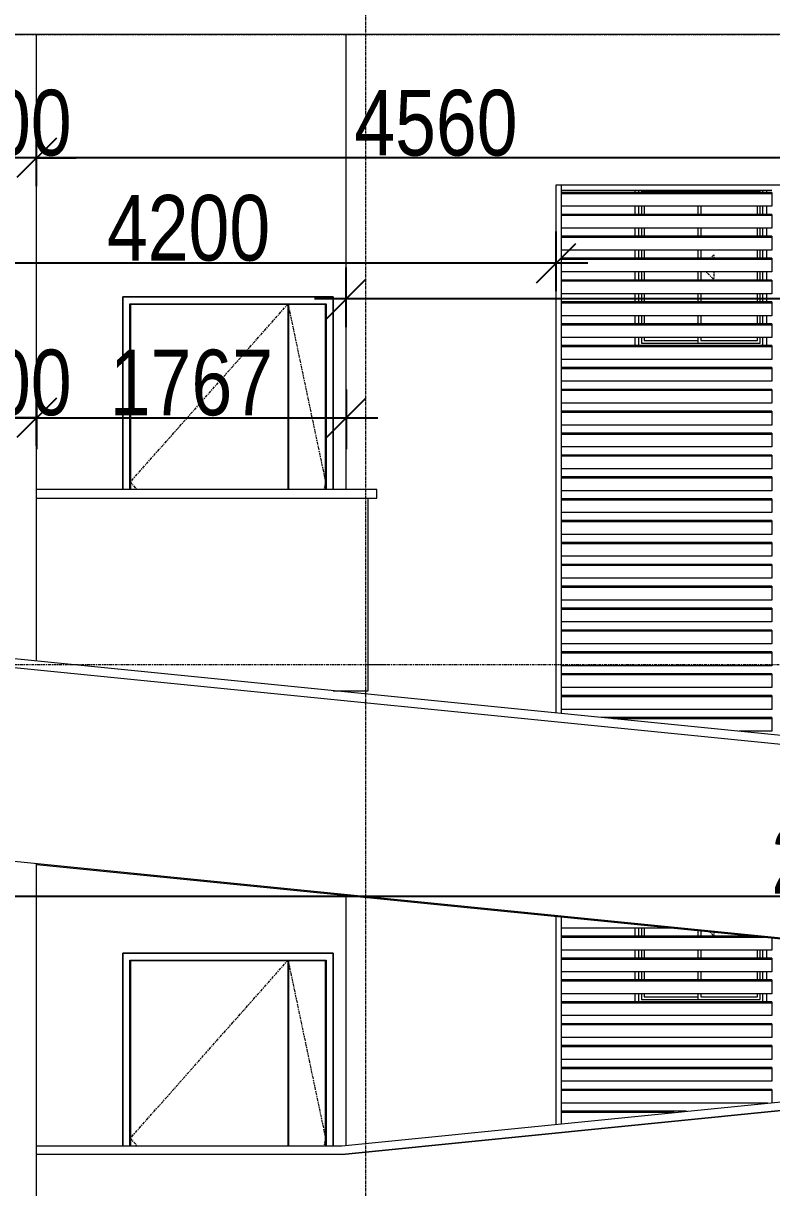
# Model space of a CAD drawing. Header units: millimetres. Extents: x -35190 to 411743, y -233114 to 23872.
# Drawn here: x 2341 to 6614, y -158749 to -152095 of the extents above; entities that cross this region are included whole.
import ezdxf

# ---------------------------------------------------------------- set-up
doc = ezdxf.new("R2010")
doc.units = ezdxf.units.MM
doc.linetypes.add('Centre', pattern=[31.75, 6.35, -4.7625, 15.875, -4.7625])
doc.linetypes.add('Grid Line', pattern=[22.225, 12.7, -3.175, 3.175, -3.175])
for name, color, linetype, lineweight in [('A-ANNO-DIMS', 211, 'Continuous', 9), ('A-DOOR', 31, 'Continuous', 18), ('A-DOOR-FRAM', 31, 'Continuous', 18), ('A-FLOR-LEVL', 51, 'Continuous', 18), ('A-GLAZ', 151, 'Continuous', 18), ('A-GLAZ-CURT', 52, 'Continuous', 18), ('A-GLAZ-CWMG', 51, 'Continuous', 18), ('A-ROOF', 132, 'Continuous', 18), ('A-WALL', 113, 'Continuous', 18), ('Q-CASE', 31, 'Continuous', 18), ('S-GRID', 1, 'Continuous', 9)]:
    doc.layers.add(name, color=color, linetype=linetype, lineweight=lineweight)
doc.styles.add('Arial_3', font='arial.ttf', dxfattribs={"width": 0.8, "height": 375})
doc.dimstyles.new('main_4_5mm', dxfattribs={"dimscale": 304.8, "dimtxt": 382.597275, "dimasz": 0.738189, "dimexe": 0.590551, "dimexo": 0.0625, "dimgap": 0.024606, "dimtad": 1, "dimdec": 0, "dimzin": 0, "dimdsep": 46, "dimtxsty": 'Arial_3', "dimblk1": 'OBLIQUE', "dimblk2": 'OBLIQUE', "dimsah": 1, "dimcen": 0.09, "dimdle": 0.590551, "dimazin": 0, "dimtfac": 1, "dimtdec": 4, "dimtix": 1, "dimtmove": 0, "dimatfit": 3, "dimfxl": 0.590551, "dimfxlon": 1, "dimtvp": 1, "dimtolj": 1, "dimtzin": 0, "dimarcsym": 2})

# ---------------------------------------------------------------- blocks, each defined once
blk = doc.blocks.new('Double - Offset 1 - 1200 x 2100mm Sgl Swing-V15-North')
at = {"layer": 'A-DOOR', "linetype": 'Centre'}
for p, q in [((-15405.9, 5243), (-14505.9, 6260)), ((-14505.9, 6260), (-14291.9, 5243)), ((-15368.5, 5200), (-15405.9, 5243)), ((-14291.9, 5243), (-14300.7, 5200))]:
    blk.add_line(p, q, dxfattribs=at)
at = {"layer": 'A-DOOR'}
for p, q in [((-14505.9, 6257), (-15405.9, 6257)), ((-15405.9, 6257), (-15405.9, 5200)), ((-14505.9, 5200), (-14505.9, 6257)), ((-14291.9, 6257), (-14502.9, 6257)), ((-14502.9, 6257), (-14502.9, 5200)), ((-14291.9, 5200), (-14291.9, 6257))]:
    blk.add_line(p, q, dxfattribs=at)
at = {"layer": 'A-DOOR-FRAM'}
for p, q in [((-14248.9, 6300), (-15448.9, 6300)), ((-15448.9, 6300), (-15448.9, 5200)), ((-15408.9, 5200), (-15408.9, 6260)), ((-15408.9, 6260), (-14288.9, 6260)), ((-14288.9, 6260), (-14288.9, 5200)), ((-14248.9, 5200), (-14248.9, 6300))]:
    blk.add_line(p, q, dxfattribs=at)
blk = doc.blocks.new('Sliding - 2L - SL750 X 900-V23-North')
at = {"layer": 'A-GLAZ'}
for p, q in [((-12523.9, 6396.9), (-12523.9, 6443.1)), ((-12503.9, 6443.1), (-12503.9, 6396.9)), ((-12487.9, 6443.1), (-12487.9, 6396.9)), ((-12472.8, 6443.1), (-12472.8, 6396.9)), ((-12164, 6396.9), (-12164, 6427.4)), ((-12163.9, 6396.9), (-12163.9, 6427.3)), ((-12148.9, 6425.8), (-12148.9, 6396.9)), ((-12523.9, 6271.9), (-12523.9, 6318.1)), ((-12503.9, 6318.1), (-12503.9, 6271.9)), ((-12487.9, 6318.1), (-12487.9, 6271.9)), ((-12472.8, 6318.1), (-12472.8, 6271.9)), ((-12164, 6271.9), (-12164, 6318.1)), ((-12163.9, 6271.9), (-12163.9, 6318.1)), ((-12148.9, 6318.1), (-12148.9, 6271.9)), ((-11824.9, 6271.9), (-11824.9, 6318.1)), ((-11809.9, 6271.9), (-11809.9, 6318.1)), ((-11793.9, 6271.9), (-11793.9, 6318.1)), ((-11773.9, 6318.1), (-11773.9, 6271.9)), ((-12523.9, 6146.9), (-12523.9, 6193.1)), ((-12503.9, 6193.1), (-12503.9, 6146.9)), ((-12487.9, 6193.1), (-12487.9, 6146.9)), ((-12472.8, 6193.1), (-12472.8, 6146.9)), ((-12164, 6146.9), (-12164, 6193.1)), ((-12163.9, 6146.9), (-12163.9, 6193.1)), ((-12148.9, 6193.1), (-12148.9, 6146.9)), ((-11824.9, 6146.9), (-11824.9, 6193.1)), ((-11809.9, 6146.9), (-11809.9, 6193.1)), ((-11793.9, 6146.9), (-11793.9, 6193.1)), ((-11773.9, 6193.1), (-11773.9, 6146.9)), ((-12523.9, 6021.9), (-12523.9, 6068.1)), ((-12503.9, 6068.1), (-12503.9, 6021.9)), ((-12487.9, 6068.1), (-12487.9, 6036)), ((-12472.8, 6068.1), (-12472.8, 6051.1)), ((-12164, 6051.1), (-12164, 6068.1)), ((-12163.9, 6036), (-12163.9, 6068.1)), ((-12148.9, 6068.1), (-12148.9, 6051)), ((-11824.9, 6051), (-11824.9, 6068.1)), ((-11809.9, 6036), (-11809.9, 6068.1)), ((-11793.9, 6021.9), (-11793.9, 6068.1)), ((-11773.9, 6068.1), (-11773.9, 6021.9)), ((-12487.9, 6036), (-11809.9, 6036)), ((-12472.8, 6051.1), (-12164, 6051.1)), ((-12148.9, 6051), (-11824.9, 6051))]:
    blk.add_line(p, q, dxfattribs=at)
at = {"layer": 'A-GLAZ', "linetype": 'Centre'}
for p in [(-12095.6, 6420.5), (-12074.4, 6418.4)]:
    blk.add_line(p, (-12074.4, 6399.3), dxfattribs=at)
blk = doc.blocks.new('Sliding - 2L - SL750 X 900-V34-North')
at = {"layer": 'A-GLAZ'}
for p, q in [((-19373.9, 10646.9), (-19373.9, 10660)), ((-19353.9, 10660), (-19353.9, 10646.9)), ((-19337.9, 10654), (-19337.9, 10646.9)), ((-19337.9, 10654), (-18659.9, 10654)), ((-19013.9, 10646.9), (-19013.9, 10654)), ((-18659.9, 10646.9), (-18659.9, 10654)), ((-18643.9, 10646.9), (-18643.9, 10660)), ((-18623.9, 10660), (-18623.9, 10646.9)), ((-19373.9, 10521.9), (-19373.9, 10568.1)), ((-19353.9, 10568.1), (-19353.9, 10521.9)), ((-19337.9, 10568.1), (-19337.9, 10521.9)), ((-19322.8, 10568.1), (-19322.8, 10521.9)), ((-19014, 10521.9), (-19014, 10568.1)), ((-19013.9, 10521.9), (-19013.9, 10568.1)), ((-18998.9, 10568.1), (-18998.9, 10521.9)), ((-18674.9, 10521.9), (-18674.9, 10568.1)), ((-18659.9, 10521.9), (-18659.9, 10568.1)), ((-18643.9, 10521.9), (-18643.9, 10568.1)), ((-18623.9, 10568.1), (-18623.9, 10521.9)), ((-19373.9, 10396.9), (-19373.9, 10443.1)), ((-19353.9, 10443.1), (-19353.9, 10396.9)), ((-19337.9, 10443.1), (-19337.9, 10396.9)), ((-19322.8, 10443.1), (-19322.8, 10396.9)), ((-19014, 10396.9), (-19014, 10443.1)), ((-19013.9, 10396.9), (-19013.9, 10443.1)), ((-18998.9, 10443.1), (-18998.9, 10396.9)), ((-18674.9, 10396.9), (-18674.9, 10443.1)), ((-18659.9, 10396.9), (-18659.9, 10443.1)), ((-18643.9, 10396.9), (-18643.9, 10443.1)), ((-18623.9, 10443.1), (-18623.9, 10396.9)), ((-19373.9, 10271.9), (-19373.9, 10318.1)), ((-19353.9, 10318.1), (-19353.9, 10271.9)), ((-19337.9, 10318.1), (-19337.9, 10271.9)), ((-19322.8, 10318.1), (-19322.8, 10271.9)), ((-19014, 10271.9), (-19014, 10318.1)), ((-19013.9, 10271.9), (-19013.9, 10318.1)), ((-18998.9, 10318.1), (-18998.9, 10271.9)), ((-18674.9, 10271.9), (-18674.9, 10318.1)), ((-18659.9, 10271.9), (-18659.9, 10318.1)), ((-18643.9, 10271.9), (-18643.9, 10318.1)), ((-18623.9, 10318.1), (-18623.9, 10271.9)), ((-19373.9, 10146.9), (-19373.9, 10193.1)), ((-19353.9, 10193.1), (-19353.9, 10146.9)), ((-19337.9, 10193.1), (-19337.9, 10146.9)), ((-19322.8, 10193.1), (-19322.8, 10146.9)), ((-19014, 10146.9), (-19014, 10193.1)), ((-19013.9, 10146.9), (-19013.9, 10193.1)), ((-18998.9, 10193.1), (-18998.9, 10146.9)), ((-18674.9, 10146.9), (-18674.9, 10193.1)), ((-18659.9, 10146.9), (-18659.9, 10193.1)), ((-18643.9, 10146.9), (-18643.9, 10193.1)), ((-18623.9, 10193.1), (-18623.9, 10146.9)), ((-19373.9, 10021.9), (-19373.9, 10068.1)), ((-19353.9, 10068.1), (-19353.9, 10021.9)), ((-19337.9, 10068.1), (-19337.9, 10021.9)), ((-19322.8, 10068.1), (-19322.8, 10021.9)), ((-19014, 10021.9), (-19014, 10068.1)), ((-19013.9, 10021.9), (-19013.9, 10068.1)), ((-18998.9, 10068.1), (-18998.9, 10021.9)), ((-18674.9, 10021.9), (-18674.9, 10068.1)), ((-18659.9, 10021.9), (-18659.9, 10068.1)), ((-18643.9, 10021.9), (-18643.9, 10068.1)), ((-18623.9, 10068.1), (-18623.9, 10021.9)), ((-19373.9, 9896.9), (-19373.9, 9943.1)), ((-19353.9, 9943.1), (-19353.9, 9896.9)), ((-19337.9, 9943.1), (-19337.9, 9896.9)), ((-19322.8, 9943.1), (-19322.8, 9896.9)), ((-19014, 9896.9), (-19014, 9943.1)), ((-19013.9, 9896.9), (-19013.9, 9943.1)), ((-18998.9, 9943.1), (-18998.9, 9896.9)), ((-18674.9, 9896.9), (-18674.9, 9943.1)), ((-18659.9, 9896.9), (-18659.9, 9943.1)), ((-18643.9, 9896.9), (-18643.9, 9943.1)), ((-18623.9, 9943.1), (-18623.9, 9896.9)), ((-19373.9, 9771.9), (-19373.9, 9818.1)), ((-19353.9, 9818.1), (-19353.9, 9771.9)), ((-19337.9, 9818.1), (-19337.9, 9786)), ((-19337.9, 9786), (-18659.9, 9786)), ((-19322.8, 9818.1), (-19322.8, 9801.1)), ((-19322.8, 9801.1), (-19014, 9801.1)), ((-19014, 9801.1), (-19014, 9818.1)), ((-19013.9, 9786), (-19013.9, 9818.1)), ((-18998.9, 9818.1), (-18998.9, 9801)), ((-18998.9, 9801), (-18674.9, 9801)), ((-18674.9, 9801), (-18674.9, 9818.1)), ((-18659.9, 9786), (-18659.9, 9818.1)), ((-18643.9, 9771.9), (-18643.9, 9818.1)), ((-18623.9, 9818.1), (-18623.9, 9771.9))]:
    blk.add_line(p, q, dxfattribs=at)
at = {"layer": 'A-GLAZ', "linetype": 'Centre'}
for p, q in [((-18943.2, 10271.9), (-18924.4, 10290.7)), ((-18924.4, 10290.7), (-18924.4, 10271.9)), ((-18968.2, 10193.1), (-18924.4, 10149.3)), ((-18924.4, 10193.1), (-18924.4, 10149.3))]:
    blk.add_line(p, q, dxfattribs=at)
blk = doc.blocks.new('Casework 2 - Casework 2-644764-North')
at = {"layer": 'Q-CASE'}
for p, q in [((-13998.9, 8950), (-15941.4, 8950)), ((-13998.9, 8900), (-13998.9, 8950)), ((-15941.4, 8900), (-13998.9, 8900)), ((-14048.9, 7800), (-14048.9, 8900)), ((-1174, 6492.6), (-21055, 8480.7)), ((-21057.5, 8430.7), (-1176.5, 6442.6)), ((-14248, 7800), (-14048.9, 7800)), ((-21112.4, 7330.7), (-1231.4, 5342.6)), ((-11381.4, 6349.1), (-15941.4, 6805.1)), ((-14198.8, 5200), (-11381.4, 5481.7)), ((-14196.3, 5150), (-11381.4, 5431.5)), ((-11381.4, 5431.5), (-14196.3, 5150)), ((-15941.4, 5200), (-14198.8, 5200)), ((-14196.3, 5150), (-15941.4, 5150))]:
    blk.add_line(p, q, dxfattribs=at)
blk = doc.blocks.new('Rectangular Mullion - 30mm Square-695780-North')
at = {"layer": 'A-GLAZ-CWMG'}
for p, q in [((-12943.9, 10646.9), (-12943.9, 10690)), ((-12943.9, 10605), (-12943.9, 10615.4))]:
    blk.add_line(p, q, dxfattribs=at)
blk = doc.blocks.new('grill panel - grill panel-V42-North')
at = {"layer": 'A-GLAZ-CURT'}
for p, q in [((-12943.9, 1639.8), (-12943.9, 1646.9)), ((-12229.8, 1646.9), (-12943.9, 1646.9)), ((-12943.9, 1615.4), (-12943.9, 1639.8)), ((-12300.6, 1639.8), (-12943.9, 1639.8))]:
    blk.add_line(p, q, dxfattribs=at)
blk = doc.blocks.new('grill panel - grill panel-V43-North')
at = {"layer": 'A-GLAZ-CURT'}
for p, q in [((-12943.9, 1764.8), (-12943.9, 1771.9)), ((-11743.9, 1771.9), (-12943.9, 1771.9)), ((-12943.9, 1740.4), (-12943.9, 1764.8)), ((-11743.9, 1764.8), (-12943.9, 1764.8)), ((-11743.9, 1771.9), (-11743.9, 1764.8)), ((-11743.9, 1764.8), (-11743.9, 1695.5)), ((-11767.7, 1693.1), (-12943.9, 1693.1))]:
    blk.add_line(p, q, dxfattribs=at)
blk = doc.blocks.new('grill panel - grill panel-V44-North')
at = {"layer": 'A-GLAZ-CURT'}
for p, q in [((-12943.9, 1889.8), (-12943.9, 1896.9)), ((-11743.9, 1896.9), (-12943.9, 1896.9)), ((-12943.9, 1865.4), (-12943.9, 1889.8)), ((-11743.9, 1889.8), (-12943.9, 1889.8)), ((-11743.9, 1896.9), (-11743.9, 1889.8)), ((-11743.9, 1889.8), (-11743.9, 1818.1)), ((-11743.9, 1818.1), (-12943.9, 1818.1))]:
    blk.add_line(p, q, dxfattribs=at)
blk = doc.blocks.new('grill panel - grill panel-V53-North')
at = {"layer": 'A-GLAZ-CURT'}
for p, q in [((-12943.9, 6389.8), (-12943.9, 6396.9)), ((-11859.4, 6396.9), (-12943.9, 6396.9)), ((-12943.9, 6365.4), (-12943.9, 6389.8)), ((-11788.6, 6389.8), (-12943.9, 6389.8)), ((-11743.9, 6385.3), (-11743.9, 6318.1)), ((-11743.9, 6318.1), (-12943.9, 6318.1))]:
    blk.add_line(p, q, dxfattribs=at)
blk = doc.blocks.new('grill panel - grill panel-V54-North')
at = {"layer": 'A-GLAZ-CURT'}
for p, q in [((-12943.9, 6490.4), (-12943.9, 6505.3)), ((-12321.5, 6443.1), (-12943.9, 6443.1))]:
    blk.add_line(p, q, dxfattribs=at)
blk = doc.blocks.new('grill panel - grill panel-V51-North')
at = {"layer": 'A-GLAZ-CURT'}
for p, q in [((-11743.9, 3896.9), (-12717, 3896.9)), ((-11743.9, 3889.8), (-12646.3, 3889.8)), ((-11743.9, 3896.9), (-11743.9, 3889.8)), ((-11743.9, 3889.8), (-11743.9, 3818.1)), ((-11743.9, 3818.1), (-11929.1, 3818.1))]:
    blk.add_line(p, q, dxfattribs=at)
blk = doc.blocks.new('grill panel - grill panel-V55-North')
at = {"layer": 'A-GLAZ-CURT'}
for p, q in [((-12943.9, 8139.8), (-12943.9, 8146.9)), ((-11743.9, 8146.9), (-12943.9, 8146.9)), ((-12943.9, 8115.4), (-12943.9, 8139.8)), ((-11743.9, 8139.8), (-12943.9, 8139.8)), ((-11743.9, 8146.9), (-11743.9, 8139.8)), ((-11743.9, 8139.8), (-11743.9, 8068.1)), ((-11743.9, 8068.1), (-12943.9, 8068.1)), ((-11743.9, 8068.1), (-11743.9, 8068.1))]:
    blk.add_line(p, q, dxfattribs=at)
blk = doc.blocks.new('Rectangular Mullion - 30mm Square-695045-North')
at = {"layer": 'A-GLAZ-CWMG'}
blk.add_line((-12943.9, 1575.5), (-12943.9, 1605), dxfattribs=at)
blk = doc.blocks.new('Rectangular Mullion - 30mm Square-V50-North')
at = {"layer": 'A-GLAZ-CWMG'}
for p, q in [((-12943.9, 1646.9), (-12943.9, 1730)), ((-12943.9, 1605), (-12943.9, 1615.4))]:
    blk.add_line(p, q, dxfattribs=at)
blk = doc.blocks.new('Rectangular Mullion - 30mm Square-V58-North')
at = {"layer": 'A-GLAZ-CWMG'}
blk.add_line((-12943.9, 2730), (-12943.9, 2740.4), dxfattribs=at)
blk = doc.blocks.new('Rectangular Mullion - 30mm Square-V59-North')
at = {"layer": 'A-GLAZ-CWMG'}
blk.add_line((-12943.9, 3919.6), (-12943.9, 3980), dxfattribs=at)
blk = doc.blocks.new('Rectangular Mullion - 30mm Square-704269-North')
at = {"layer": 'A-GLAZ-CWMG'}
for q in [(-12943.9, 10690), (-11743.9, 10660)]:
    blk.add_line((-12943.9, 10660), q, dxfattribs=at)
blk = doc.blocks.new('grill panel - grill panel-704323-North')
at = {"layer": 'A-GLAZ-CURT'}
for p, q in [((-12943.9, 10639.8), (-12943.9, 10646.9)), ((-11743.9, 10646.9), (-12943.9, 10646.9)), ((-11743.9, 10646.9), (-11743.9, 10639.8)), ((-12943.9, 10615.4), (-12943.9, 10639.8)), ((-11743.9, 10639.8), (-12943.9, 10639.8)), ((-11743.9, 10639.8), (-11743.9, 10568.1)), ((-11743.9, 10568.1), (-12943.9, 10568.1))]:
    blk.add_line(p, q, dxfattribs=at)
blk = doc.blocks.new('_Oblique')
at = {"color": 0, "linetype": 'ByBlock', "lineweight": -2}
blk.add_line((-0.5, -0.5), (0.5, 0.5), dxfattribs=at)
blk = doc.blocks.new('*D1824')
at = {"layer": 'A-ANNO-DIMS', "color": 0, "lineweight": -2, "transparency": 16777216}
for p, q in [((18784.4, -157244.6), (18784.4, -156903.6)), ((-4395.6, -156922.7), (-4395.6, -157263.6)), ((-4575.6, -157083.6), (18964.4, -157083.6))]:
    blk.add_line(p, q, dxfattribs=at)
at = {"layer": 'Defpoints', "color": 0, "transparency": 16777216}
for p in [(-4395.6, -156903.6), (18784.4, -157083.6), (18784.4, -157263.6)]:
    blk.add_point(p, dxfattribs=at)
at = {"layer": 'A-ANNO-DIMS', "color": 0, "lineweight": -2, "transparency": 16777216, "xscale": 224.9999999999999, "yscale": 224.9999999999999, "zscale": 224.9999999999999, "rotation": 180}
blk.add_blockref('_Oblique', (-4395.6, -157083.6), dxfattribs=at)
at = {"layer": 'A-ANNO-DIMS', "color": 0, "lineweight": -2, "transparency": 16777216, "xscale": 224.9999999999999, "yscale": 224.9999999999999, "zscale": 224.9999999999999}
blk.add_blockref('_Oblique', (18784.4, -157083.6), dxfattribs=at)
at = {"layer": 'A-ANNO-DIMS', "color": 0, "transparency": 16777216, "insert": (7194.4, -156884.5), "char_height": 375, "width": 1239.615, "attachment_point": 5, "style": 'Arial_3'}
blk.add_mtext('\\A1;23180', dxfattribs=at)
blk = doc.blocks.new('*D1836')
at = {"layer": 'A-ANNO-DIMS', "color": 0, "lineweight": -2, "transparency": 16777216}
for p, q in [((2417, -153025.5), (2417, -152684.5)), ((6977, -153025.5), (6977, -152684.5)), ((7157, -152864.5), (2237, -152864.5))]:
    blk.add_line(p, q, dxfattribs=at)
at = {"layer": 'Defpoints', "color": 0, "transparency": 16777216}
for p in [(2417, -152864.5), (2417, -153044.5), (6977, -153044.5)]:
    blk.add_point(p, dxfattribs=at)
at = {"layer": 'A-ANNO-DIMS', "color": 0, "lineweight": -2, "transparency": 16777216, "xscale": 224.9999999999999, "yscale": 224.9999999999999, "zscale": 224.9999999999999, "rotation": 180}
blk.add_blockref('_Oblique', (2417, -152864.5), dxfattribs=at)
at = {"layer": 'A-ANNO-DIMS', "color": 0, "lineweight": -2, "transparency": 16777216, "xscale": 224.9999999999999, "yscale": 224.9999999999999, "zscale": 224.9999999999999}
blk.add_blockref('_Oblique', (6977, -152864.5), dxfattribs=at)
at = {"layer": 'A-ANNO-DIMS', "color": 0, "transparency": 16777216, "insert": (4697, -152665.6), "char_height": 375, "width": 991.692, "attachment_point": 5, "style": 'Arial_3'}
blk.add_mtext('\\A1;4560', dxfattribs=at)
blk = doc.blocks.new('*D1837')
at = {"layer": 'A-ANNO-DIMS', "color": 0, "lineweight": -2, "transparency": 16777216}
for p, q in [((2117, -153025.5), (2117, -152684.5)), ((2417, -153025.5), (2417, -152684.5)), ((2117, -152864.5), (1892, -152864.5)), ((2417, -152864.5), (2117, -152864.5)), ((2417, -152864.5), (2642, -152864.5))]:
    blk.add_line(p, q, dxfattribs=at)
at = {"layer": 'Defpoints', "color": 0, "transparency": 16777216}
for p in [(2117, -152864.5), (2117, -153044.5), (2417, -153044.5)]:
    blk.add_point(p, dxfattribs=at)
at = {"layer": 'A-ANNO-DIMS', "color": 0, "lineweight": -2, "transparency": 16777216, "xscale": 224.9999999999999, "yscale": 224.9999999999999, "zscale": 224.9999999999999}
blk.add_blockref('_Oblique', (2117, -152864.5), dxfattribs=at)
at = {"layer": 'A-ANNO-DIMS', "color": 0, "lineweight": -2, "transparency": 16777216, "xscale": 224.9999999999999, "yscale": 224.9999999999999, "zscale": 224.9999999999999, "rotation": 180}
blk.add_blockref('_Oblique', (2417, -152864.5), dxfattribs=at)
at = {"layer": 'A-ANNO-DIMS', "color": 0, "transparency": 16777216, "insert": (2267, -152665.4), "char_height": 375, "width": 743.769, "attachment_point": 5, "style": 'Arial_3'}
blk.add_mtext('\\A1;300', dxfattribs=at)
blk = doc.blocks.new('*D1849')
at = {"layer": 'A-ANNO-DIMS', "color": 0, "lineweight": -2, "transparency": 16777216}
for p, q in [((4184.4, -153831.7), (4184.4, -153490.7)), ((10484.4, -153831.7), (10484.4, -153490.7)), ((10664.4, -153670.7), (4004.4, -153670.7))]:
    blk.add_line(p, q, dxfattribs=at)
at = {"layer": 'Defpoints', "color": 0, "transparency": 16777216}
for p in [(4184.4, -153670.7), (4184.4, -153850.7), (10484.4, -153850.7)]:
    blk.add_point(p, dxfattribs=at)
at = {"layer": 'A-ANNO-DIMS', "color": 0, "lineweight": -2, "transparency": 16777216, "xscale": 224.9999999999999, "yscale": 224.9999999999999, "zscale": 224.9999999999999, "rotation": 180}
blk.add_blockref('_Oblique', (4184.4, -153670.7), dxfattribs=at)
at = {"layer": 'A-ANNO-DIMS', "color": 0, "lineweight": -2, "transparency": 16777216, "xscale": 224.9999999999999, "yscale": 224.9999999999999, "zscale": 224.9999999999999}
blk.add_blockref('_Oblique', (10484.4, -153670.7), dxfattribs=at)
at = {"layer": 'A-ANNO-DIMS', "color": 0, "transparency": 16777216, "insert": (7334.4, -153471.7), "char_height": 375, "width": 991.692, "attachment_point": 5, "style": 'Arial_3'}
blk.add_mtext('\\A1;6300', dxfattribs=at)
blk = doc.blocks.new('*D1850')
at = {"layer": 'A-ANNO-DIMS', "color": 0, "lineweight": -2, "transparency": 16777216}
for p, q in [((2417, -154188.4), (2417, -154529.3)), ((4184.4, -154188.4), (4184.4, -154529.3)), ((2237, -154349.3), (4364.4, -154349.3))]:
    blk.add_line(p, q, dxfattribs=at)
at = {"layer": 'Defpoints', "color": 0, "transparency": 16777216}
for p in [(2417, -154169.3), (4184.4, -154169.3), (4184.4, -154349.3)]:
    blk.add_point(p, dxfattribs=at)
at = {"layer": 'A-ANNO-DIMS', "color": 0, "lineweight": -2, "transparency": 16777216, "xscale": 224.9999999999999, "yscale": 224.9999999999999, "zscale": 224.9999999999999, "rotation": 180}
blk.add_blockref('_Oblique', (2417, -154349.3), dxfattribs=at)
at = {"layer": 'A-ANNO-DIMS', "color": 0, "lineweight": -2, "transparency": 16777216, "xscale": 224.9999999999999, "yscale": 224.9999999999999, "zscale": 224.9999999999999}
blk.add_blockref('_Oblique', (4184.4, -154349.3), dxfattribs=at)
at = {"layer": 'A-ANNO-DIMS', "color": 0, "transparency": 16777216, "insert": (3300.7, -154150.4), "char_height": 375, "width": 991.692, "attachment_point": 5, "style": 'Arial_3'}
blk.add_mtext('\\A1;1767', dxfattribs=at)
blk = doc.blocks.new('*D1851')
at = {"layer": 'A-ANNO-DIMS', "color": 0, "lineweight": -2, "transparency": 16777216}
for p, q in [((2117, -154510.3), (2117, -154169.3)), ((2417, -154510.3), (2417, -154169.3)), ((2117, -154349.3), (1892, -154349.3)), ((2417, -154349.3), (2117, -154349.3)), ((2417, -154349.3), (2642, -154349.3))]:
    blk.add_line(p, q, dxfattribs=at)
at = {"layer": 'Defpoints', "color": 0, "transparency": 16777216}
for p in [(2117, -154349.3), (2117, -154529.3), (2417, -154529.3)]:
    blk.add_point(p, dxfattribs=at)
at = {"layer": 'A-ANNO-DIMS', "color": 0, "lineweight": -2, "transparency": 16777216, "xscale": 224.9999999999999, "yscale": 224.9999999999999, "zscale": 224.9999999999999}
blk.add_blockref('_Oblique', (2117, -154349.3), dxfattribs=at)
at = {"layer": 'A-ANNO-DIMS', "color": 0, "lineweight": -2, "transparency": 16777216, "xscale": 224.9999999999999, "yscale": 224.9999999999999, "zscale": 224.9999999999999, "rotation": 180}
blk.add_blockref('_Oblique', (2417, -154349.3), dxfattribs=at)
at = {"layer": 'A-ANNO-DIMS', "color": 0, "transparency": 16777216, "insert": (2267, -154150.2), "char_height": 375, "width": 743.769, "attachment_point": 5, "style": 'Arial_3'}
blk.add_mtext('\\A1;300', dxfattribs=at)
blk = doc.blocks.new('*D1871')
at = {"layer": 'A-ANNO-DIMS', "color": 0, "lineweight": -2, "transparency": 16777216}
for p, q in [((1184.4, -153626.4), (1184.4, -153285.4)), ((5384.4, -153626.4), (5384.4, -153285.4)), ((5564.4, -153465.4), (1004.4, -153465.4))]:
    blk.add_line(p, q, dxfattribs=at)
at = {"layer": 'Defpoints', "color": 0, "transparency": 16777216}
for p in [(1184.4, -153465.4), (1184.4, -153645.4), (5384.4, -153645.4)]:
    blk.add_point(p, dxfattribs=at)
at = {"layer": 'A-ANNO-DIMS', "color": 0, "lineweight": -2, "transparency": 16777216, "xscale": 224.9999999999999, "yscale": 224.9999999999999, "zscale": 224.9999999999999, "rotation": 180}
blk.add_blockref('_Oblique', (1184.4, -153465.4), dxfattribs=at)
at = {"layer": 'A-ANNO-DIMS', "color": 0, "lineweight": -2, "transparency": 16777216, "xscale": 224.9999999999999, "yscale": 224.9999999999999, "zscale": 224.9999999999999}
blk.add_blockref('_Oblique', (5384.4, -153465.4), dxfattribs=at)
at = {"layer": 'A-ANNO-DIMS', "color": 0, "transparency": 16777216, "insert": (3284.4, -153266.5), "char_height": 375, "width": 991.692, "attachment_point": 5, "style": 'Arial_3'}
blk.add_mtext('\\A1;4200', dxfattribs=at)

msp = doc.modelspace()

# ---------------------------------------------------------------- linework, layer by layer
at = {"layer": 'A-FLOR-LEVL', "linetype": 'Centre', "lineweight": 9}
for p, q in [((-28199.5, -152159.2), (36935.1, -152159.2)), ((-28199.5, -155759.2), (36935.1, -155759.2))]:
    msp.add_line(p, q, dxfattribs=at)
at = {"layer": 'A-ROOF'}
msp.add_line((18934.4, -152159.2), (-5295.6, -152159.2), dxfattribs=at)
at = {"layer": 'A-WALL'}
for p, q in [((2417, -155739.9), (2417, -152159.2)), ((4184.4, -154759.2), (4184.4, -152159.2)), ((5384.4, -156036.6), (5384.4, -153019.2)), ((5384.4, -153019.2), (9284.4, -153019.2)), ((2909.4, -154759.2), (2909.4, -153659.2)), ((2909.4, -153659.2), (4109.4, -153659.2)), ((4109.4, -153659.2), (4109.4, -154759.2)), ((4309.4, -155759.2), (4409.4, -155759.2)), ((4184.4, -155916.6), (4184.4, -155909.2)), ((2417, -159489.9), (2417, -156895.6)), ((4184.4, -158506.8), (4184.4, -157080.9)), ((5384.4, -158386.7), (5384.4, -157200.9)), ((2909.4, -158509.2), (2909.4, -157409.2)), ((2909.4, -157409.2), (4109.4, -157409.2)), ((4109.4, -157409.2), (4109.4, -158509.2))]:
    msp.add_line(p, q, dxfattribs=at)
at = {"layer": 'S-GRID', "linetype": 'Grid Line'}
msp.add_line((4296.9, -164014), (4296.9, -145580.7), dxfattribs=at)

# ---------------------------------------------------------------- block references
at = {"layer": 'A-DOOR', "linetype": 'Centre'}
for p in [(18358.3, -159959.2), (18358.3, -163709.2)]:
    msp.add_blockref('Double - Offset 1 - 1200 x 2100mm Sgl Swing-V15-North', p, dxfattribs=at)
at = {"layer": 'A-GLAZ', "linetype": 'Centre'}
for name, p in [('Sliding - 2L - SL750 X 900-V34-North', (25208.3, -163709.2)), ('Sliding - 2L - SL750 X 900-V23-North', (18358.3, -163709.2))]:
    msp.add_blockref(name, p, dxfattribs=at)
at = {"layer": 'A-GLAZ-CURT'}
for name, p in [('grill panel - grill panel-704323-North', (18358.3, -163709.2)), ('grill panel - grill panel-V44-North', (18358.3, -155084.2)), ('grill panel - grill panel-V44-North', (18358.3, -155209.2)), ('grill panel - grill panel-V44-North', (18358.3, -155334.2)), ('grill panel - grill panel-V44-North', (18358.3, -155459.2)), ('grill panel - grill panel-V44-North', (18358.3, -155584.2)), ('grill panel - grill panel-V44-North', (18358.3, -155709.2)), ('grill panel - grill panel-V44-North', (18358.3, -155834.2)), ('grill panel - grill panel-V44-North', (18358.3, -155959.2)), ('grill panel - grill panel-V44-North', (18358.3, -156084.2)), ('grill panel - grill panel-V44-North', (18358.3, -156209.2)), ('grill panel - grill panel-V44-North', (18358.3, -156334.2)), ('grill panel - grill panel-V44-North', (18358.3, -156459.2)), ('grill panel - grill panel-V44-North', (18358.3, -156584.2)), ('grill panel - grill panel-V44-North', (18358.3, -156709.2)), ('grill panel - grill panel-V44-North', (18358.3, -156834.2)), ('grill panel - grill panel-V44-North', (18358.3, -156959.2)), ('grill panel - grill panel-V44-North', (18358.3, -157084.2)), ('grill panel - grill panel-V44-North', (18358.3, -157209.2)), ('grill panel - grill panel-V44-North', (18358.3, -157334.2)), ('grill panel - grill panel-V55-North', (18358.3, -163709.2)), ('grill panel - grill panel-V44-North', (18358.3, -157584.2)), ('grill panel - grill panel-V44-North', (18358.3, -157709.2)), ('grill panel - grill panel-V44-North', (18358.3, -157834.2)), ('grill panel - grill panel-V51-North', (18358.3, -159959.2)), ('grill panel - grill panel-V54-North', (18358.3, -163709.2)), ('grill panel - grill panel-V53-North', (18358.3, -163709.2)), ('grill panel - grill panel-V44-North', (18358.3, -159334.2)), ('grill panel - grill panel-V44-North', (18358.3, -159459.2)), ('grill panel - grill panel-V44-North', (18358.3, -159584.2)), ('grill panel - grill panel-V44-North', (18358.3, -159709.2)), ('grill panel - grill panel-V44-North', (18358.3, -159834.2)), ('grill panel - grill panel-V44-North', (18358.3, -159959.2)), ('grill panel - grill panel-V43-North', (18358.3, -159959.2)), ('grill panel - grill panel-V42-North', (18358.3, -159959.2))]:
    msp.add_blockref(name, p, dxfattribs=at)
at = {"layer": 'A-GLAZ-CWMG'}
for name, p in [('Rectangular Mullion - 30mm Square-695780-North', (18358.3, -163709.2)), ('Rectangular Mullion - 30mm Square-704269-North', (18358.3, -163709.2)), ('Rectangular Mullion - 30mm Square-V50-North', (18358.3, -154834.2)), ('Rectangular Mullion - 30mm Square-V50-North', (18358.3, -154959.2)), ('Rectangular Mullion - 30mm Square-V50-North', (18358.3, -155084.2)), ('Rectangular Mullion - 30mm Square-V50-North', (18358.3, -155209.2)), ('Rectangular Mullion - 30mm Square-V50-North', (18358.3, -155334.2)), ('Rectangular Mullion - 30mm Square-V50-North', (18358.3, -155459.2)), ('Rectangular Mullion - 30mm Square-V50-North', (18358.3, -155584.2)), ('Rectangular Mullion - 30mm Square-V50-North', (18358.3, -155709.2)), ('Rectangular Mullion - 30mm Square-V50-North', (18358.3, -155834.2)), ('Rectangular Mullion - 30mm Square-V50-North', (18358.3, -155959.2)), ('Rectangular Mullion - 30mm Square-V50-North', (18358.3, -156084.2)), ('Rectangular Mullion - 30mm Square-V50-North', (18358.3, -156209.2)), ('Rectangular Mullion - 30mm Square-V50-North', (18358.3, -156334.2)), ('Rectangular Mullion - 30mm Square-V50-North', (18358.3, -156459.2)), ('Rectangular Mullion - 30mm Square-V50-North', (18358.3, -156584.2)), ('Rectangular Mullion - 30mm Square-V50-North', (18358.3, -156709.2)), ('Rectangular Mullion - 30mm Square-V50-North', (18358.3, -156834.2)), ('Rectangular Mullion - 30mm Square-V50-North', (18358.3, -156959.2)), ('Rectangular Mullion - 30mm Square-V50-North', (18358.3, -157084.2)), ('Rectangular Mullion - 30mm Square-V50-North', (18358.3, -157209.2)), ('Rectangular Mullion - 30mm Square-V50-North', (18358.3, -157334.2)), ('Rectangular Mullion - 30mm Square-V50-North', (18358.3, -157459.2)), ('Rectangular Mullion - 30mm Square-V50-North', (18358.3, -157584.2)), ('Rectangular Mullion - 30mm Square-V59-North', (18358.3, -159959.2)), ('Rectangular Mullion - 30mm Square-V58-North', (18358.3, -159959.2)), ('Rectangular Mullion - 30mm Square-V50-North', (18358.3, -158959.2)), ('Rectangular Mullion - 30mm Square-V50-North', (18358.3, -159084.2)), ('Rectangular Mullion - 30mm Square-V50-North', (18358.3, -159209.2)), ('Rectangular Mullion - 30mm Square-V50-North', (18358.3, -159334.2)), ('Rectangular Mullion - 30mm Square-V50-North', (18358.3, -159459.2)), ('Rectangular Mullion - 30mm Square-V50-North', (18358.3, -159584.2)), ('Rectangular Mullion - 30mm Square-V50-North', (18358.3, -159709.2)), ('Rectangular Mullion - 30mm Square-V50-North', (18358.3, -159834.2)), ('Rectangular Mullion - 30mm Square-V50-North', (18358.3, -159959.2)), ('Rectangular Mullion - 30mm Square-695045-North', (18358.3, -159959.2))]:
    msp.add_blockref(name, p, dxfattribs=at)
at = {"layer": 'Q-CASE'}
msp.add_blockref('Casework 2 - Casework 2-644764-North', (18358.3, -163709.2), dxfattribs=at)

# ---------------------------------------------------------------- dimensions: what is measured, and where the dimension line sits
at = {"layer": 'A-ANNO-DIMS'}
for base, p1, p2, override, picture, middle in [((2117, -152864.5), (2417, -153044.5), (2117, -153044.5), {"dimpost": '<>', "dimfxl": 300}, '*D1837', (2267, -152665.4)), ((2417, -152864.5), (6977, -153044.5), (2417, -153044.5), {"dimpost": '<>', "dimfxl": 4560}, '*D1836', (4697, -152665.6)), ((1184.4, -153465.4), (5384.4, -153645.4), (1184.4, -153645.4), {"dimpost": '<>', "dimfxl": 4200}, '*D1871', (3284.4, -153266.5)), ((4184.4, -153670.7), (10484.4, -153850.7), (4184.4, -153850.7), {"dimpost": '<>', "dimfxl": 6300}, '*D1849', (7334.4, -153471.7)), ((2117, -154349.3), (2417, -154529.3), (2117, -154529.3), {"dimpost": '<>', "dimfxl": 300}, '*D1851', (2267, -154150.2)), ((4184.4, -154349.3), (2417, -154169.3), (4184.4, -154169.3), {"dimpost": '<>', "dimfxl": 1767.466216}, '*D1850', (3300.7, -154150.4)), ((18784.4, -157083.6), (-4395.6, -156903.6), (18784.4, -157263.6), {"dimpost": '<>', "dimfxl": 23182.795345}, '*D1824', (7194.4, -156884.5))]:
    dim = msp.add_linear_dim(base=base, p1=p1, p2=p2, dimstyle='main_4_5mm', override=override, dxfattribs=at)
    dim.commit()
    dim.dimension.update_dxf_attribs({"geometry": picture, "text_midpoint": middle})

doc.saveas('drawing.dxf')
